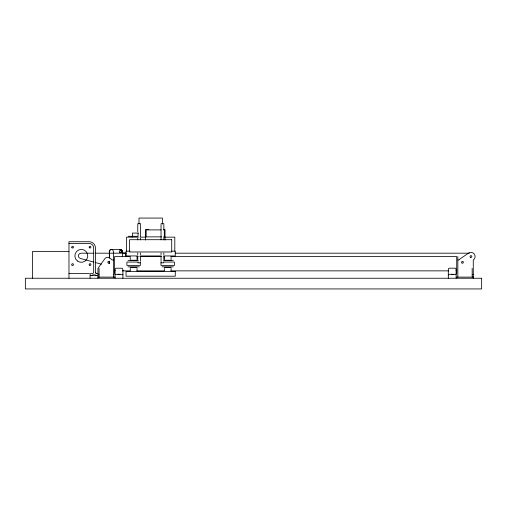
<?xml version="1.0" encoding="UTF-8"?>
<svg xmlns="http://www.w3.org/2000/svg" width="507" height="507" viewBox="0 0 507 507"><rect width="100%" height="100%" fill="white"/><g stroke="black" fill="none" stroke-linecap="round" stroke-linejoin="round"><path stroke-width="0.76" d="M448.302 270.751L448.422 269.255A1.071 1.071 0 0 1 448.739 268.495L448.765 268.463A1.153 1.153 0 0 1 449.069 268.26A1.242 1.242 0 0 1 449.303 268.178L455.153 268.178A1.242 1.242 0 0 1 455.495 268.317A1.153 1.153 0 0 1 455.692 268.463L455.723 268.495A1.071 1.071 0 0 1 456.034 269.255L456.161 270.795M121.35 251.573L121.046 252.296L120.14 252.568M120.336 250.553C122.643 247.169 122.903 256.65 122.282 256.764M93.383 274.414L91.938 275.656M121.046 252.296L122.25 251.193L121.712 250.192L120.71 249.659L111.35 249.621A1.952 1.952 0 0 0 110.97 249.659M96.089 275.656L94.644 274.414M118.416 274.287L117.973 274.312M451.655 274.287L451.217 274.312M472.22 277.12L472.15 268.387M473.132 277.114L472.29 277.114M137.758 223.524L140.566 223.524M161.049 223.524L163.85 223.524M148.868 229.595L145.471 229.595L145.471 240.077M163.653 229.595L165.009 229.595L165.009 240.077M161.156 229.905L146.174 229.905L146.174 236.87L161.613 236.87M138.468 233.074L132.441 233.074L132.441 236.3M128.258 236.3L138.056 236.3L138.056 233.074M138.398 237.143L126.528 237.143L126.528 251.174M139.983 237.143L146.016 237.143M164.515 237.143L174.807 237.143L174.807 251.174M68.971 243.506L89.181 243.506A4.493 4.493 0 0 1 93.675 247.999L93.675 272.284A1.122 1.122 0 0 1 92.547 273.406L91.209 273.406A1.122 1.122 0 0 0 90.823 273.476L90.157 274.141L90.088 275.643L97.946 275.656M129.963 251.174L126.053 251.174L126.053 255.946L137.771 255.946M171.372 251.174L175.276 251.174L175.276 255.946L163.558 255.946M68.971 251.516L32.48 251.516L32.48 278.242M122.282 252.999L125.774 252.999L125.774 256.58M93.687 253.196L81.031 253.196A2.674 2.674 0 0 0 80.334 258.45L93.865 262.144M95.265 253.196L126.11 253.189M175.149 253.189L469.368 253.183M140.116 255.946L161.213 255.946M130.337 256.605L114.493 256.605L114.493 273.45M136.675 256.605L138.259 256.605M139.843 256.605L161.232 256.605M170.739 256.605L456.718 256.605L456.718 273.45M113.372 259.996L112.212 259.996L109.677 257.886A3.562 3.562 0 0 0 104.778 258.779L97.946 268.387L97.946 278.242M457.84 259.996L459.006 259.996A4.151 4.151 0 0 1 460.223 258.779L468.626 253.107A4.151 4.151 0 0 1 474.387 254.229A4.151 4.151 0 0 1 473.272 259.996L473.272 278.242M130.248 260.243L137.023 260.243M164.319 260.243L171.093 260.243M128.018 260.63L138.291 260.63M163.387 260.63L173.318 260.63M138.398 262.049L126.896 262.049L126.896 265.421L140.369 265.421L140.255 262.049M161.441 262.049L160.966 262.049L160.966 265.421L174.44 265.421L174.44 262.049L163.457 262.049M137.758 262.822L140.566 262.822M161.049 262.822L163.85 262.822M128.018 266.84L139.248 266.84M162.088 266.84L173.318 266.84M130.248 267.455L137.023 267.455M164.319 267.455L171.093 267.455M122.415 270.865L130.337 270.865M136.675 270.865L164.401 270.865M170.739 270.865L448.796 270.865M68.971 273.406L89.46 273.406M96.374 273.406L97.946 273.406M115.057 274.312L122.916 274.312M448.302 274.312L456.161 274.312M98.694 274.483L99.068 274.483M113.372 274.483L113.936 274.483M472.15 274.483L473.272 274.483M97.946 277.107L115.057 277.12M456.161 277.12L473.272 277.107L472.429 277.114M453.239 274.312L452.802 274.287M120.001 274.312L119.557 274.287M120.336 249.621L121.059 250.857M95.367 262.55L101.381 264.191M96.21 273.349L95.487 272.563A0.818 0.577 -90 0 1 95.455 272.284L95.455 247.999A6.274 6.274 0 0 0 89.181 241.725L68.971 241.725L68.971 278.242M456.104 270.44L456.161 278.242M122.916 270.846L122.789 269.255A1.071 1.071 0 0 0 122.479 268.495A1.179 1.172 0 0 0 122.029 268.216L115.945 268.209A1.172 1.172 0 0 0 115.526 268.463A1.071 1.071 0 0 0 115.184 269.255L115.057 270.846M457.84 256.605L457.84 277.361M448.302 270.516L448.302 275.434M448.302 275.618L448.302 278.242M171.093 257.379L171.093 259.527M171.093 268.45L171.093 270.434M164.319 256.662L164.319 259.527M164.319 268.45L164.319 270.434M164.306 229.905L164.306 236.87M163.85 224.341L163.85 230.07M163.85 236.623L163.85 239.9M163.85 252.999L163.85 254.634M163.85 256.269L163.85 259.546M162.405 224.17L162.405 218.067L138.994 218.067L138.994 224.17M161.042 224.341L161.042 239.9M161.042 252.999L161.042 254.634M161.042 256.269L161.042 261.181M140.566 224.341L140.566 236.623M140.566 238.258L140.566 239.9M140.566 252.999L140.566 254.634M140.566 256.269L140.566 261.181M137.758 224.341L137.758 231.712M137.758 238.258L137.758 239.9M137.758 252.999L137.758 254.634M137.758 256.269L137.758 259.546M137.023 257.379L137.023 259.527M137.023 268.45L137.023 270.434M132.137 236.3L132.137 237.143M130.248 257.379L130.248 259.527M130.248 268.45L130.248 270.434M122.916 270.516L122.916 275.434M122.916 275.618L122.916 278.242M115.057 270.516L115.057 278.242M113.372 277.361L113.372 251.573A2.022 2.022 0 0 0 111.35 249.552A2.022 2.022 0 0 0 109.328 251.573L109.328 258.24M109.398 257.499L109.398 251.573A1.952 1.952 0 0 1 110.602 249.767M109.398 261.206L109.398 262.689A1.952 1.952 0 0 0 109.55 263.444M109.328 261.206L109.328 262.689A2.022 2.022 0 0 0 109.48 263.463M99.068 268.387L99.068 277.361M90.088 275.77L90.088 278.242M96.577 273.406A1.122 1.122 0 0 1 95.455 272.284M119.766 249.704A1.952 1.952 0 0 1 122.282 251.573M171.721 239.703L129.615 239.703L129.615 251.979L171.721 251.979L171.721 239.703M175.276 271.422L126.053 271.422L126.053 276.195L175.276 276.195L175.276 271.422M481.65 278.242L25.35 278.242L25.35 288.933L481.65 288.933L481.65 278.242M89.333 265.091A0.868 0.868 0 0 0 90.829 264.888A0.868 0.868 0 0 0 89.904 263.697A0.868 0.868 0 0 0 89.333 265.091M71.931 247.689A0.868 0.868 0 0 0 73.426 247.486A0.868 0.868 0 0 0 72.501 246.294A0.868 0.868 0 0 0 71.931 247.689M71.931 265.091A0.868 0.868 0 0 0 73.426 264.888A0.868 0.868 0 0 0 72.501 263.697A0.868 0.868 0 0 0 71.931 265.091M89.333 247.689A0.868 0.868 0 0 0 90.829 247.486A0.868 0.868 0 0 0 89.904 246.294A0.868 0.868 0 0 0 89.333 247.689M77.432 261.01A6.458 6.458 0 0 0 87.73 256.65A6.458 6.458 0 0 0 78.8 249.913A6.458 6.458 0 0 0 77.432 261.01M470.433 257.283A0.9 0.9 0 0 0 471.84 256.631A0.9 0.9 0 0 0 470.572 255.737A0.9 0.9 0 0 0 470.433 257.283M462.035 263.038A0.9 0.9 0 0 0 463.385 262.258A0.9 0.9 0 0 0 462.035 261.479A0.9 0.9 0 0 0 462.035 263.038M108.283 263.038A0.9 0.9 0 0 0 109.626 262.258A0.9 0.9 0 0 0 108.283 261.479A0.9 0.9 0 0 0 108.283 263.038M119.665 252.34A1.02 1.02 0 0 0 121.331 251.764A1.02 1.02 0 0 0 120.001 250.61A1.02 1.02 0 0 0 119.665 252.34"/></g></svg>
